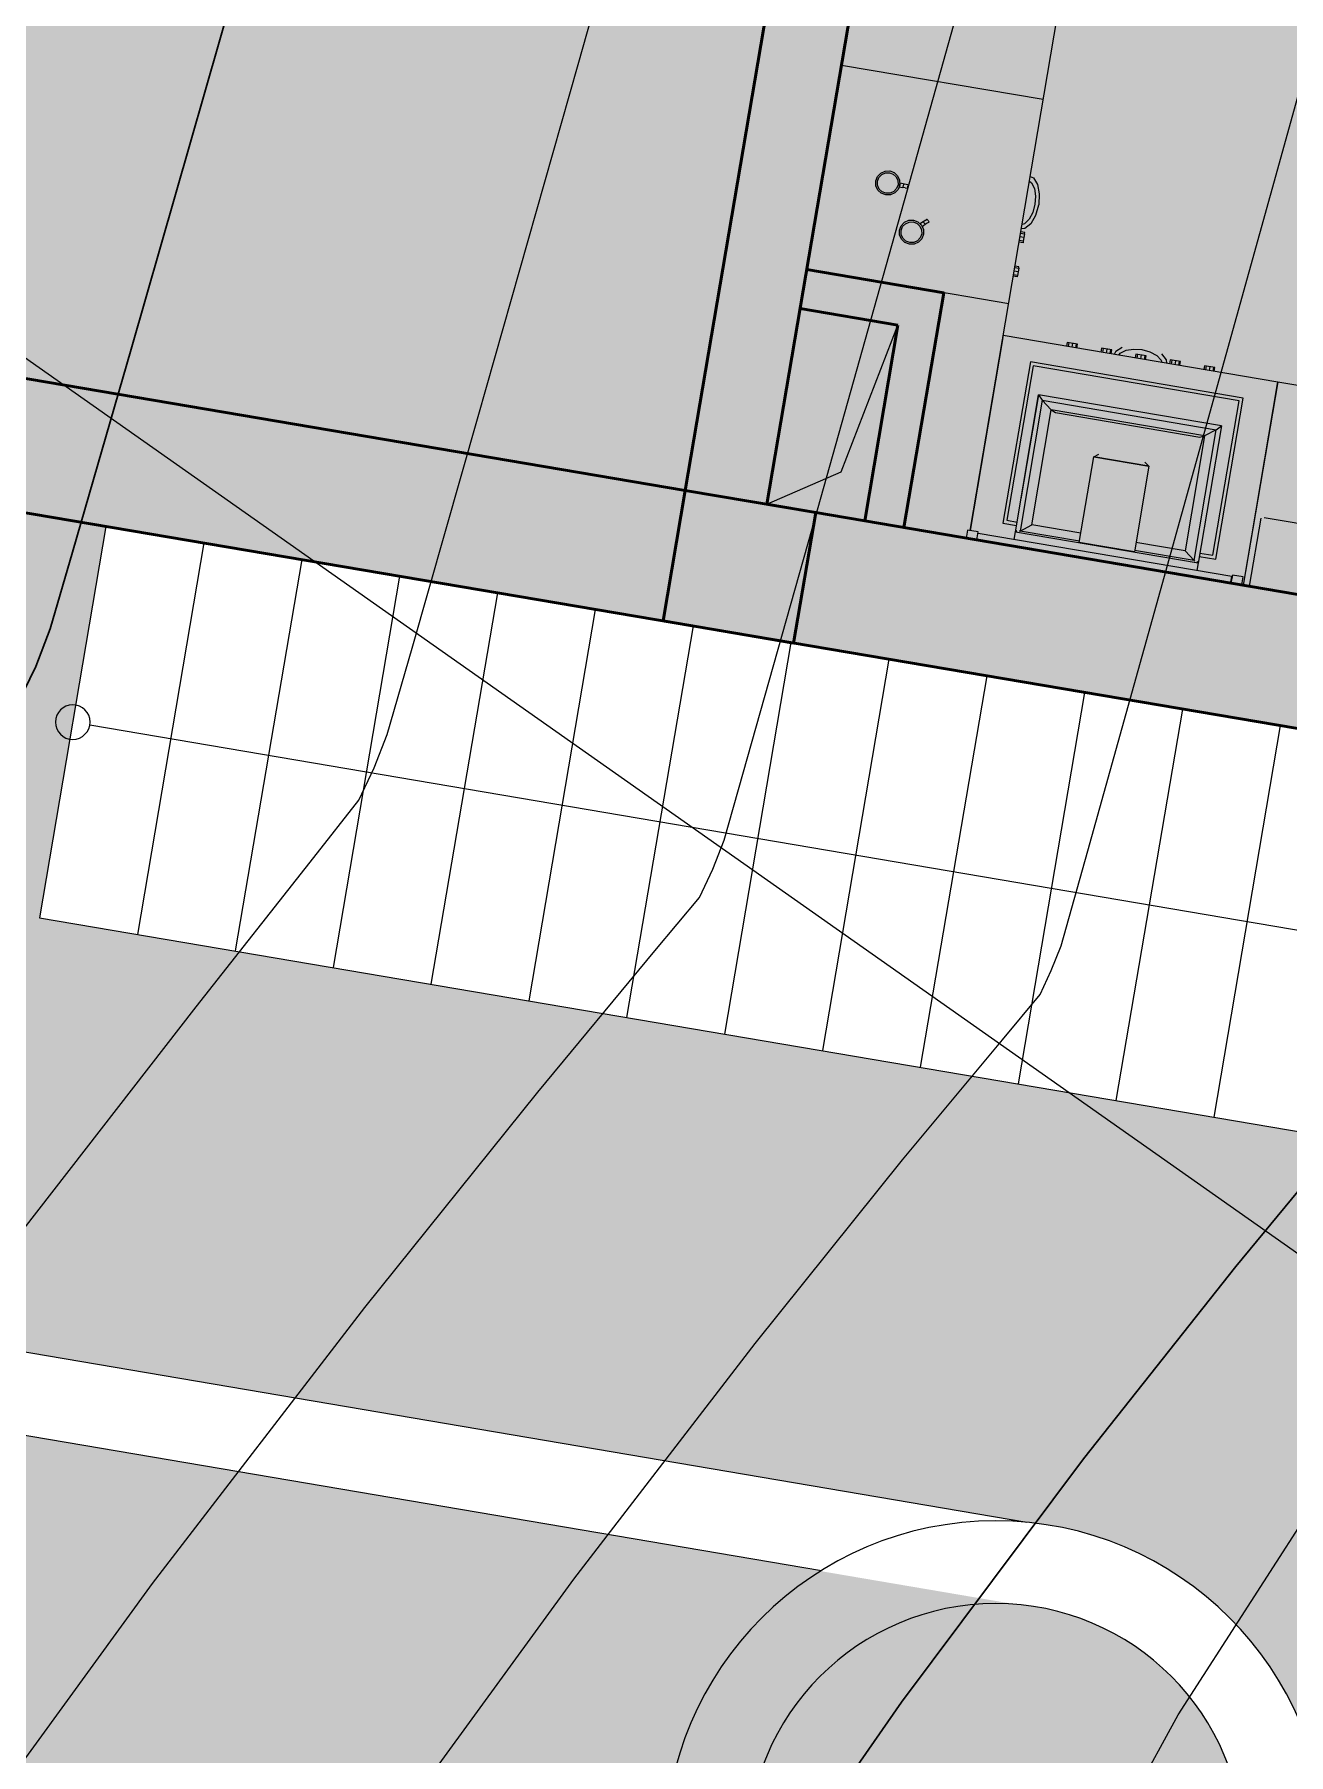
# Model space of a CAD drawing. Header units: millimetres. Extents: x 474337 to 1180020, y 4124662 to 4776603.
# Drawn here: x 763874 to 767664, y 4346139 to 4351340 of the extents above; entities that cross this region are included whole.
import ezdxf

# ---------------------------------------------------------------- set-up
doc = ezdxf.new("R2010")
doc.units = ezdxf.units.MM
doc.layers.add('(014) Водопровод', color=5, linetype='ИК_Водопровод -------в--------')
doc.layers.add('(031) Горизонтали', color=42, linetype='Continuous')
doc.layers.add('(032) Горизонтали утолщенные', color=32, linetype='Continuous', lineweight=30)
doc.linetypes.add('ИК_Водопровод -------в--------', pattern='A,9,-0.6,["В",Standard,S=1.199999999999999,R=0,X=0,Y=-0.6],-1.199999999999999', length=10.8)

# ---------------------------------------------------------------- blocks, each defined once
blk = doc.blocks.new('io87po8otjtrio')
h = blk.add_hatch(color=256)
h.dxf.hatch_style = 1
h.paths.add_polyline_path([(5663093.896735199, 901689.058442485), (5663427.710635623, 901909.4405649095), (5663207.328513198, 902243.2544653327), (5662873.514612775, 902022.8723429083)])
at = {"color": 7}
for p, q in [((5662404.800764738, 907996.4203252322), (5666144.272607408, 902337.1813612413)), ((5662751.173279017, 907925.525463983), (5666026.898321691, 902963.7683977564)), ((5662266.265075091, 903668.6878821482), (5663267.964244962, 904330.0042287917)), ((5663267.964244962, 904330.0042287917), (5665747.263122234, 900574.59784903)), ((5662431.55166691, 903418.3274568305), (5663433.25083678, 904079.643803474)), ((5662795.965963814, 903955.6448416696), (5665494.343931751, 899868.398270194)), ((5662596.838258728, 903167.9670315133), (5663598.537428598, 903829.2833781568)), ((5662762.124850547, 902917.6066061957), (5663763.824020416, 903578.9229528392)), ((5662927.411442365, 902667.2461808785), (5663929.110612234, 903328.562527522)), ((5663092.698034183, 902416.8857555613), (5664094.397204053, 903078.2021022048)), ((5663257.984626001, 902166.5253302436), (5664259.683795871, 902827.8416768871)), ((5663423.271217819, 901916.164904926), (5664424.97038769, 902577.4812515695)), ((5663588.557809638, 901665.8044796088), (5664590.256979507, 902327.1208262523)), ((5663753.844401456, 901415.4440542916), (5664755.543571325, 902076.7604009351)), ((5663919.130993275, 901165.0836289739), (5664920.830163144, 901826.3999756174)), ((5664084.417585093, 900914.7232036567), (5665086.116754962, 901576.0395502998)), ((5664249.70417691, 900664.3627783391), (5665251.403346781, 901325.6791249826))]:
    blk.add_line(p, q, dxfattribs=at)
at = {"color": 7, "lineweight": 50}
for p, q in [((5660452.519648104, 906415.9771300117), (5664309.343113149, 900574.0273840539)), ((5660167.788722956, 906121.2487800373), (5662873.514657514, 902022.8722068612)), ((5660261.525576329, 900298.4512144132), (5662873.514657514, 902022.8722068612)), ((5660399.264402844, 900089.8175266488), (5663011.253484029, 901814.2385190977)), ((5663011.253484029, 901814.2385190986), (5663975.529212724, 900353.6452616295)), ((5663176.540075846, 901563.8780937796), (5662675.819225213, 901233.3049101438)), ((5662675.819225213, 901233.3049101438), (5662510.532633394, 901483.665335461)), ((5663242.654712575, 901463.7339236527), (5662641.789691812, 901067.0461032903)), ((5662641.789691812, 901067.0461032903), (5662410.388463266, 901417.550698733))]:
    blk.add_line(p, q, dxfattribs=at)
for p, q in [((5661969.597437385, 901126.5428596162), (5663011.253484029, 901814.2385190977)), ((5662491.810236856, 901471.3049110426), (5663011.253484029, 901814.2385190977)), ((5663011.253484029, 901814.2385190967), (5663012.07928724, 901569.5186853525)), ((5663012.07928724, 901569.5186853525), (5662675.819225213, 901233.3049101438)), ((5662751.654847923, 900900.6446360713), (5662421.60954034, 901400.529557196)), ((5663327.319248024, 901291.1641274169), (5663347.643792775, 901304.5832679747)), ((5663345.715607835, 901263.3011181145), (5663327.319248024, 901291.1641274169)), ((5663331.857867988, 901284.2899625511), (5662310.583220776, 900610.0499921804)), ((5662837.397764753, 900957.922367868), (5663331.813598104, 901284.3570134356)), ((5663366.040152583, 901276.7202586718), (5663345.715607835, 901263.3011181145)), ((5663778.001363331, 900616.3701694179), (5663349.304981189, 901265.6709771282)), ((5662938.74393446, 900911.7758078463), (5663351.43224729, 901184.2504214025)), ((5663351.43224729, 901184.2504214025), (5663374.223010531, 901149.7316766735)), ((5662953.323365911, 900908.790001953), (5663348.450720929, 901169.6701141754)), ((5663390.085114494, 901160.2045214651), (5663040.213476124, 900929.2041841755)), ((5663059.482054302, 900925.872916488), (5663393.915973205, 901146.6806059238)), ((5663348.450720929, 901169.6701141754), (5663365.442531625, 901143.9344260059)), ((5663389.768118942, 901154.9574902873), (5663390.085114494, 901160.2045214651)), ((5663409.879762201, 901173.2738011526), (5663390.085114494, 901160.2045214651)), ((5663390.085114494, 901160.2045214651), (5663698.896856148, 900692.4802260459)), ((5663393.915973205, 901146.6806059238), (5663391.502203716, 901106.8648326625)), ((5663393.915973205, 901146.6806059238), (5663393.452369193, 901149.3773483401)), ((5663494.161859221, 900994.8488259721), (5663393.915973205, 901146.6806059238)), ((5662233.754990696, 901095.3743332801), (5662233.677298618, 901081.0028247861)), ((5662233.677298618, 901081.0028247861), (5662239.104607336, 901067.6939584394)), ((5662239.326168031, 901108.620705225), (5662233.754990696, 901095.3743332801)), ((5662238.909464182, 901094.3184914691), (5662238.843287945, 901082.0008577975)), ((5662238.843287945, 901082.0008577975), (5662243.494836625, 901070.5923639499)), ((5662243.685343597, 901105.6723392177), (5662238.909464182, 901094.3184914691)), ((5662249.54202908, 901118.7255360186), (5662239.326168031, 901108.620705225)), ((5662252.441642504, 901114.3334770976), (5662243.685343597, 901105.6723392177)), ((5662262.847924558, 901124.1496410179), (5662249.54202908, 901118.7255360186)), ((5662263.846603265, 901118.9826932531), (5662252.441642504, 901114.3334770976)), ((5662277.217955099, 901124.0683461111), (5662262.847924558, 901124.1496410179)), ((5662276.163723374, 901118.9135508705), (5662263.846603265, 901118.9826932531)), ((5662287.516806595, 901114.134850218), (5662276.163723374, 901118.9135508705)), ((5662290.464279618, 901118.4932809453), (5662277.217955099, 901124.0683461111)), ((5662296.180282949, 901105.3750092122), (5662287.516806595, 901114.134850218)), ((5662300.570620392, 901108.2734861257), (5662290.464279618, 901118.4932809453)), ((5662295.989890082, 901070.2950963345), (5662300.765096061, 901081.6497289124)), ((5662300.8312723, 901093.9673625836), (5662296.180282949, 901105.3750092122)), ((5662300.348240392, 901067.3477255171), (5662305.919560535, 901080.5938811512)), ((5662305.997255676, 901094.9654046083), (5662300.570620392, 901108.2734861257)), ((5662300.765096061, 901081.6497289124), (5662300.8312723, 901093.9673625836)), ((5662305.919560535, 901080.5938811512), (5662305.997255676, 901094.9654046083)), ((5662398.820879381, 901089.7838545451), (5662398.743079148, 901075.4122746484)), ((5662404.392091369, 901103.0299387751), (5662398.820879381, 901089.7838545451)), ((5662403.975235699, 901088.7279353803), (5662403.909019472, 901076.4087352888)), ((5662408.750150726, 901100.0811464456), (5662403.975235699, 901088.7279353803)), ((5662414.608380841, 901113.1341206348), (5662404.392091369, 901103.0299387751)), ((5662417.507423034, 901108.7429269594), (5662408.750150726, 901100.0811464456)), ((5662427.913956052, 901118.5589459725), (5662414.608380841, 901113.1341206348)), ((5662428.912482939, 901113.3922085683), (5662417.507423034, 901108.7429269594)), ((5662442.282879396, 901118.4772306923), (5662427.913956052, 901118.5589459725)), ((5662441.228746814, 901113.3225009055), (5662428.912482939, 901113.3922085683)), ((5662452.583295213, 901108.5432275361), (5662441.228746814, 901113.3225009055)), ((5662455.529303059, 901112.9022309799), (5662442.282879396, 901118.4772306923)), ((5662461.245204184, 901099.7838788303), (5662452.583295213, 901108.5432275361)), ((5662465.635541627, 901102.6823557438), (5662455.529303059, 901112.9022309799)), ((5662465.897052829, 901088.376812445), (5662461.245204184, 901099.7838788303)), ((5662471.062850347, 901089.3734893976), (5662465.635541627, 901102.6823557438)), ((5662465.83082759, 901076.0576064037), (5662465.897052829, 901088.376812445)), ((5662470.985050113, 901075.0019095), (5662471.062850347, 901089.3734893976)), ((5663040.213476124, 900929.2041841755), (5663306.132502266, 901104.7753879935)), ((5663391.502203716, 901106.8648326625), (5663097.045012347, 900912.4515019897)), ((5663474.173391808, 900981.6515781591), (5663391.502203716, 901106.8648326625)), ((5662228.912746377, 900556.1315889494), (5661887.926962987, 901072.6244563852)), ((5662239.104607336, 901067.6939584394), (5662249.210274676, 901057.4749484495)), ((5662243.494836625, 901070.5923639499), (5662252.157753649, 901061.8333701631)), ((5662249.210274676, 901057.4749484495), (5662262.456596132, 901051.8998683202)), ((5662252.157753649, 901061.8333701631), (5662263.510836869, 901057.054669511)), ((5662262.456596132, 901051.8998683202), (5662276.826483866, 901051.8187897243)), ((5662263.510836869, 901057.054669511), (5662275.828630414, 901056.9847422992)), ((5662275.828630414, 901056.9847422992), (5662287.233582163, 901061.6339525045)), ((5662276.826483866, 901051.8187897243), (5662290.132624356, 901057.2427588291)), ((5662299.015306478, 901034.5363520207), (5662285.319645596, 901055.2812378928)), ((5662285.564657133, 901055.3809653237), (5662285.608589003, 901055.3985546418)), ((5662285.608589003, 901055.3985546418), (5662285.683314886, 901055.4290715512)), ((5662287.803541958, 901056.2928941231), (5662286.494802987, 901055.7599371918)), ((5662287.233582163, 901061.6339525045), (5662295.989890082, 901070.2950963345)), ((5662290.132624356, 901057.2427588291), (5662287.803541958, 901056.2928941231)), ((5662290.132624356, 901057.2427588291), (5662300.348240392, 901067.3477255171)), ((5662291.242584592, 901058.3408696991), (5662293.554141466, 901060.6265778998)), ((5662291.767343974, 901045.5148769878), (5662292.355269367, 901045.9030221361)), ((5662292.157850229, 901059.2459446024), (5662293.78802439, 901060.8581294781)), ((5662292.355269367, 901045.9030221361), (5662299.959985312, 901050.9236142635)), ((5662293.78802439, 901060.8581294781), (5662293.554141466, 901060.6265778998)), ((5662293.78802439, 901060.8581294781), (5662294.064748434, 901061.1318376488)), ((5662294.064748434, 901061.1318376488), (5662296.923786645, 901056.8012382062)), ((5662296.923786645, 901056.8012382062), (5662300.547910703, 901051.3117594114)), ((5662299.965844207, 901034.3752464536), (5662299.015306478, 901034.5363520207)), ((5662300.547910703, 901051.3117594114), (5662299.959985312, 901050.9236142635)), ((5662301.838549435, 901035.0339982691), (5662299.965844207, 901034.3752464536)), ((5662304.172177571, 901045.8220643052), (5662300.547910703, 901051.3117594114)), ((5662304.130760437, 901036.3362560999), (5662301.838549435, 901035.0339982691)), ((5662306.228886878, 901037.9324751827), (5662304.130760437, 901036.3362560999)), ((5662304.172177571, 901045.8220643052), (5662307.795873208, 901040.3332344443)), ((5662307.570560152, 901039.395838581), (5662306.228886878, 901037.9324751827)), ((5662307.795873208, 901040.3332344443), (5662307.570560152, 901039.395838581)), ((5662398.743079148, 901075.4122746484), (5662404.170393817, 901062.1033992888)), ((5662403.909019472, 901076.4087352888), (5662408.56073126, 901065.0018762024)), ((5662404.170393817, 901062.1033992888), (5662414.276626436, 901051.8835330657)), ((5662408.56073126, 901065.0018762024), (5662417.222777089, 901056.2423201976)), ((5662414.276626436, 901051.8835330657), (5662427.523050098, 901046.3085333528)), ((5662417.222777089, 901056.2423201976), (5662428.577316474, 901051.4630408785)), ((5662419.068300493, 901030.4179390562), (5662418.103708568, 901025.7015177989)), ((5662419.068300493, 901030.4179390562), (5662420.386393245, 901036.8613905581)), ((5662420.386393245, 901036.8613905581), (5662421.704495009, 901043.3048480107)), ((5662420.386393245, 901036.8613905581), (5662421.076856794, 901036.7208161317)), ((5662421.076856794, 901036.7208161317), (5662422.963934155, 901036.3338322281)), ((5662421.704495009, 901043.3048480107), (5662422.731307719, 901048.3252245802)), ((5662422.963934155, 901036.3338322281), (5662425.541831119, 901035.8061854313)), ((5662423.068895809, 901048.1830878383), (5662423.393365116, 901048.0458656149)), ((5662423.393365116, 901048.0458656149), (5662424.645991941, 901047.519256264)), ((5662425.541831119, 901035.8061854313), (5662428.118506784, 901035.2780558709)), ((5662427.523050098, 901046.3085333528), (5662441.892972483, 901046.227167042)), ((5662428.118506784, 901035.2780558709), (5662430.005018864, 901034.8919282006)), ((5662428.412631566, 901023.5898312903), (5662429.3781037, 901028.3068207148)), ((5662428.577316474, 901051.4630408785), (5662440.893437542, 901051.393549527)), ((5662429.012472013, 901046.2995512313), (5662430.371126134, 901046.291875693)), ((5662429.3781037, 901028.3068207148), (5662430.696053643, 901034.750488528)), ((5662430.696053643, 901034.750488528), (5662430.005018864, 901034.8919282006)), ((5662430.371126134, 901046.291875693), (5662432.241039446, 901046.2813992705)), ((5662430.696053643, 901034.750488528), (5662432.014140444, 901041.1939490433)), ((5662432.014140444, 901041.1939490433), (5662432.97817304, 901045.91121752)), ((5662432.97817304, 901045.91121752), (5662433.053810019, 901046.2771025766)), ((5662433.053810019, 901046.2771025766), (5662433.006892134, 901046.2776009897)), ((5662440.893437542, 901051.393549527), (5662452.299362693, 901056.0434023663)), ((5662441.892972483, 901046.227167042), (5662455.198404886, 901051.6522086905)), ((5662452.299362693, 901056.0434023663), (5662461.055769755, 901064.7046116497)), ((5662455.198404886, 901051.6522086905), (5662465.414837166, 901061.7561742393)), ((5662461.055769755, 901064.7046116497), (5662465.83082759, 901076.0576064037)), ((5662465.414837166, 901061.7561742393), (5662470.985050113, 901075.0019095)), ((5662418.103708568, 901025.7015177989), (5662417.751005435, 901023.9746906534)), ((5662417.751005435, 901023.9746906534), (5662418.309303041, 901023.1883902969)), ((5662418.309303041, 901023.1883902969), (5662420.099203749, 901022.3302845)), ((5662420.099203749, 901022.3302845), (5662422.641608883, 901021.6301866304)), ((5662422.641608883, 901021.6301866304), (5662425.254632612, 901021.2750734235)), ((5662425.254632612, 901021.2750734235), (5662427.23689388, 901021.360367611)), ((5662427.23689388, 901021.360367611), (5662428.060001936, 901021.8633632632)), ((5662428.060001936, 901021.8633632632), (5662428.412631566, 901023.5898312903)), ((5663497.557412868, 900997.0907168598), (5663278.657849198, 900852.5637889956)), ((5663590.814846756, 900855.843601956), (5663497.557412868, 900997.0907168598)), ((5662832.501332924, 900955.135695247), (5662832.287390212, 900955.4597315164)), ((5662832.501332924, 900955.135695247), (5662832.825369192, 900955.3496379601)), ((5663296.41623929, 900252.4931352446), (5662832.501332924, 900955.135695247)), ((5662837.397764753, 900957.922367868), (5662833.030516886, 900955.0389225716)), ((5663040.213476124, 900929.2041841755), (5663059.482054302, 900925.872916488)), ((5663349.02581879, 900461.4789784667), (5663040.213476124, 900929.2041841755)), ((5663097.045012347, 900912.4515019897), (5663059.482054302, 900925.872916488)), ((5663059.482054302, 900925.872916488), (5663353.531147766, 900480.5080339154)), ((5663298.277754522, 900367.2281757928), (5662938.74393446, 900911.7758078463)), ((5663301.259280883, 900381.8084830195), (5662953.323365911, 900908.790001953)), ((5663097.045012347, 900912.4515019897), (5663109.328876768, 900904.5086122537)), ((5663355.945310976, 900520.3227600218), (5663097.045012347, 900912.4515019897)), ((5663109.328876768, 900904.5086122537), (5663353.465914292, 900534.7402114468)), ((5662661.415019143, 900827.2371755969), (5662654.780201137, 900837.2869675364)), ((5662658.638051998, 900839.8338997033), (5662665.272870004, 900829.7841077638)), ((5662665.272870004, 900829.7841077638), (5662661.415019143, 900827.2371755969)), ((5662665.272870004, 900829.7841077638), (5662674.586031472, 900835.9326063376)), ((5662674.586031472, 900835.9326063376), (5662667.951213466, 900845.9823982771)), ((5662674.586031472, 900835.9326063376), (5662683.900058184, 900842.0816761414)), ((5662683.900058184, 900842.0816761414), (5662677.265240178, 900852.1314680809)), ((5662687.756836502, 900844.6279002209), (5662681.122018496, 900854.6776921605)), ((5662683.900058184, 900842.0816761414), (5662687.756836502, 900844.6279002209)), ((5663278.657849198, 900852.5637889956), (5663277.598076211, 900835.0728063574)), ((5663371.915283084, 900711.3166740919), (5663278.657849198, 900852.5637889956)), ((5663371.915283084, 900711.3166740919), (5663590.814846756, 900855.843601956)), ((5663650.40189538, 900714.7370099975), (5663567.430825694, 900840.4044632548)), ((5663687.96506667, 900701.3157233507), (5663587.419293107, 900853.6017110683)), ((5662563.404163325, 900764.5429707142), (5662559.904566729, 900774.6505894507)), ((5662573.607197742, 900769.2669292367), (5662566.972379735, 900779.3167211763)), ((5662570.830230596, 900781.8636533432), (5662577.465048603, 900771.8138614036)), ((5662577.465048603, 900771.8138614036), (5662573.607197742, 900769.2669292367)), ((5662577.465048603, 900771.8138614036), (5662586.77821007, 900777.9623599774)), ((5662586.77821007, 900777.9623599774), (5662580.143392064, 900788.012151917)), ((5662586.77821007, 900777.9623599774), (5662596.091164239, 900784.1107216938)), ((5662596.091164239, 900784.1107216938), (5662589.456346232, 900794.1605136334)), ((5662599.949006087, 900786.6576479105), (5662593.31418808, 900796.7074398501)), ((5662596.091164239, 900784.1107216938), (5662599.949006087, 900786.6576479105)), ((5662929.73569241, 900786.0169238821), (5662939.78160987, 900792.6496716309)), ((5662947.132555995, 900759.6677451897), (5662929.73569241, 900786.0169238821)), ((5662932.283326255, 900782.1582938996), (5662942.329243716, 900788.791041648)), ((5662938.434406858, 900772.8419064297), (5662948.480324319, 900779.4746541781)), ((5662944.58492215, 900763.5263751731), (5662954.63083961, 900770.1591229215)), ((5662508.391014053, 900706.7503555669), (5662527.518864153, 900722.3611658891)), ((5662508.860750042, 900706.9959860044), (5662528.398469989, 900722.9431063086)), ((5662515.048122039, 900697.6239427691), (5662540.429871873, 900718.7853313466)), ((5662528.398469989, 900722.9431063086), (5662542.592868975, 900741.1240808195)), ((5662540.429871873, 900718.7853313466), (5662557.462831815, 900742.4447310693)), ((5662542.592868975, 900741.1240808195), (5662549.432383396, 900759.2278359253)), ((5662549.432383396, 900759.2278359253), (5662548.529245524, 900767.1406642282)), ((5662557.462831815, 900742.4447310693), (5662563.404163325, 900764.5429707142)), ((5662957.178473456, 900766.3004929391), (5662947.132555995, 900759.6677451897)), ((5663355.414699271, 900717.2122451048), (5663371.915283084, 900711.3166740919)), ((5662425.710791914, 900686.0565888043), (5662433.630594954, 900678.8671663334)), ((5662433.630594954, 900678.8671663334), (5662456.286947406, 900675.6489621815)), ((5662437.96714047, 900694.1481634942), (5662444.888908915, 900690.2088023797)), ((5662444.888908915, 900690.2088023797), (5662464.22392202, 900689.3853280582)), ((5662456.286947406, 900675.6489621815), (5662484.736020571, 900682.0165534723)), ((5662464.22392202, 900689.3853280582), (5662486.519752309, 900695.2950045513)), ((5662484.736020571, 900682.0165534723), (5662514.167659969, 900697.0414370699)), ((5662486.519752309, 900695.2950045513), (5662508.860750042, 900706.9959860044)), ((5662514.167659969, 900697.0414370699), (5662514.575547747, 900697.3826115215)), ((5662987.725223811, 900698.1863492709), (5662997.771141272, 900704.8190970202)), ((5663005.122087397, 900671.837170579), (5662987.725223811, 900698.1863492709)), ((5662990.272786248, 900694.3278274415), (5663000.318703711, 900700.9605751904)), ((5662996.423372949, 900685.0121880313), (5663006.46929041, 900691.6449357807)), ((5663002.574453551, 900675.6958005615), (5663012.620371012, 900682.3285483103)), ((5663015.168004857, 900678.4699183274), (5663005.122087397, 900671.837170579)), ((5663013.196227027, 900662.6556049846), (5663020.381160321, 900670.5741062928)), ((5663349.02581879, 900461.4789784667), (5663700.24867313, 900693.3727538884)), ((5663687.96506667, 900701.3157233507), (5663353.531147766, 900480.5080339154)), ((5663355.945310976, 900520.3227600218), (5663650.40189538, 900714.7370099975)), ((5663650.40189538, 900714.7370099975), (5663687.96506667, 900701.3157233507)), ((5663674.254273279, 900676.2101305872), (5663696.3866359, 900642.6885952414)), ((5663683.034752185, 900682.0073812548), (5663710.966067351, 900639.702789349)), ((5663690.262890449, 900699.8300248338), (5663687.96506667, 900701.3157233507)), ((5663698.896856148, 900692.4802260459), (5663693.947747666, 900694.2489635837)), ((5663698.896856148, 900692.4802260459), (5663718.691503854, 900705.5495057339)), ((5663013.196227027, 900662.6556049846), (5663009.984344963, 900639.9977261019)), ((5663023.957824543, 900652.2744410029), (5663023.138498596, 900632.9378508339)), ((5663023.138498596, 900632.9378508339), (5663029.053266155, 900610.6375131793)), ((5663027.893808694, 900659.1954969577), (5663023.957824543, 900652.2744410029)), ((5663045.714719508, 900610.3558287364), (5663055.760636969, 900616.9885764853)), ((5663048.26231765, 900606.4972528303), (5663058.308235111, 900613.1300005792)), ((5663710.966067351, 900639.702789349), (5663298.277754522, 900367.2281757928)), ((5663696.3866359, 900642.6885952414), (5663301.259280883, 900381.8084830195)), ((5663774.867016188, 900613.3111306033), (5663795.191560938, 900626.7302711611)), ((5663793.263375998, 900585.4481213014), (5663774.867016188, 900613.3111306033)), ((5663791.509871453, 900625.2890687799), (5663778.001363331, 900616.3701694179)), ((5662310.583220776, 900610.0499921804), (5661224.175652223, 899892.809621206)), ((5663029.053266155, 900610.6375131793), (5663040.76100778, 900588.2920107096)), ((5663040.76100778, 900588.2920107096), (5663056.710906264, 900568.7474277695)), ((5663063.111583093, 900584.0066500441), (5663045.714719508, 900610.3558287364)), ((5663054.412868646, 900597.1816674974), (5663064.458786108, 900603.8144152462)), ((5663056.710906264, 900568.7474277695), (5663074.894979577, 900554.547814657)), ((5663060.563383939, 900587.8661362408), (5663070.609301399, 900594.4988839896)), ((5663073.157500554, 900590.639397793), (5663063.111583093, 900584.0066500441)), ((5663300.77416381, 900255.7281186134), (5663815.683432285, 900595.6934134429)), ((5663300.783703463, 900255.3767233561), (5663815.692971937, 900595.3420181861)), ((5663651.883508807, 900464.8889363213), (5663825.946161419, 900579.8126027561)), ((5663813.587920748, 900598.8672618591), (5663793.263375998, 900585.4481213014)), ((5663074.894979577, 900554.547814657), (5663092.998976083, 900547.7051529773)), ((5663076.219903193, 900539.6777718184), (5663098.318607233, 900533.7297905288)), ((5663092.998976083, 900547.7051529773), (5663100.90980316, 900548.6059371722)), ((5663098.318607233, 900533.7297905288), (5663108.422487235, 900537.2272737599)), ((5663103.703649896, 900522.5261644153), (5663113.749567357, 900529.1589121646)), ((5663121.100507531, 900496.1769947358), (5663103.703649896, 900522.5261644153)), ((5663106.251242088, 900518.6675975225), (5663116.297159549, 900525.3003452709)), ((5663112.402364343, 900509.3511469625), (5663122.448281804, 900515.9838947109)), ((5663353.465914292, 900534.7402114468), (5663355.945310976, 900520.3227600218)), ((5663353.531147766, 900480.5080339154), (5663355.945310976, 900520.3227600218)), ((5663118.552879637, 900500.0356157064), (5663128.598797097, 900506.6683634548)), ((5663131.146424992, 900502.8097424852), (5663121.100507531, 900496.1769947358)), ((5663353.531147766, 900480.5080339154), (5663349.02581879, 900461.4789784667)), ((5664234.888029613, 899577.5324911568), (5663654.994119952, 900455.8361102543)), ((5663161.693145593, 900434.6956438804), (5663171.739063054, 900441.3283916297)), ((5663179.090003229, 900408.3464742019), (5663161.693145593, 900434.6956438804)), ((5663164.240773489, 900430.8370229108), (5663174.286690949, 900437.4697706592)), ((5663170.39186004, 900421.5206264276), (5663180.437777501, 900428.1533741769)), ((5663176.542375334, 900412.2050951715), (5663186.588292794, 900418.8378429203)), ((5663189.135920689, 900414.9792219503), (5663179.090003229, 900408.3464742019)), ((5663296.406699637, 900252.8445305014), (5663300.77416381, 900255.7281186134)), ((5663296.41623929, 900252.4931352446), (5663300.783703463, 900255.3767233561)), ((5663296.571168877, 900252.5954264365), (5663296.41623929, 900252.4931352446)), ((5663586.362616911, 899813.3421999346), (5663296.41623929, 900252.4931352446)), ((5663296.580708532, 900252.2440311797), (5663296.425778944, 900252.1417399873))]:
    blk.add_line(p, q)
blk.add_lwpolyline([(5663427.710680362, 901909.4404288628), (5663093.89677994, 901689.0583064388), (5662873.514657514, 902022.8722068621), (5663207.328557938, 902243.2543292856)], close=True, dxfattribs=at)
blk.add_lwpolyline([(5663497.557412868, 900997.0907168598), (5663278.657738676, 900852.5743419114), (5663371.915283084, 900711.3166740919), (5663590.814957276, 900855.8330490403)], close=True)
at = {"color": 7}
for centre, radius in [((5662767.114660027, 903999.3460554699), 52.36596048879437), ((5667017.222065821, 902824.9920243667), 1000), ((5667017.222065821, 902824.9920243667), 750)]:
    blk.add_circle(centre, radius, dxfattribs=at)

msp = doc.modelspace()

# ---------------------------------------------------------------- hatches: boundary and pattern name
at = {"lineweight": 30}
h = msp.add_hatch(color=21, dxfattribs=at)
h.dxf.hatch_style = 1
h.paths.add_polyline_path([(776030.5723987818, 4359794.262537956), (774909.1414829493, 4353188.780520439), (776880.9271600246, 4352854.025021553), (775767.8633850813, 4346297.827361107), (772415.8277345896, 4346866.911707878), (772332.1388603449, 4346373.965289116), (770360.353181839, 4346708.720786095), (770703.479313612, 4348729.811387062), (760844.4929867983, 4350403.598712921), (759483.6456012726, 4351347.549906731), (760487.4335354567, 4357260.088119507), (759008.3033288717, 4357511.204140663), (757647.4559423923, 4358455.155335426), (758265.7964918613, 4362097.321173668), (759861.9299172163, 4362539.257606506)])
at = {"lineweight": 30, "true_color": 0xababab}
h = msp.add_hatch(color=253, dxfattribs=at)
h.dxf.hatch_style = 1
h.paths.add_polyline_path([(771195.5323724747, 4345654.103173256), (772871.5501974821, 4345369.561000824), (772837.3854786158, 4345168.323076248), (774316.2247368097, 4344917.256450653), (774350.4520498514, 4345118.863074303), (775533.5443291664, 4344917.626908302), (775767.8581752777, 4346297.796758652), (772415.8225243092, 4346866.881102562), (772332.1336491108, 4346373.934682846), (770360.3479729891, 4346708.690181732), (770703.474104166, 4348729.780784607), (769413.8693314791, 4348948.720546722), (768325.6608390808, 4347915.984951019), (763889.1430654526, 4348669.184821129), (764090.0480029583, 4349852.560390472), (760844.4877774715, 4350403.568110466), (760623.6925166845, 4350556.722646713), (760186.1607627869, 4347979.561553955), (766873.1265332699, 4346841.526361465, -0.8343011239662992), (767042.0105907917, 4344881.163927078, -0.09013053693391046), (766434.1918429136, 4343368.734490395), (770685.0183399916, 4342647.05993557)])
at = {"lineweight": 30}
h = msp.add_hatch(color=4, dxfattribs=at)
h.dxf.hatch_style = 1
edge = h.paths.add_edge_path()
edge.add_line((759888.6614851952, 4344733.596001625), (760390.7779376227, 4347691.175234322))
edge.add_line((760390.7779376507, 4347691.175233841), (766841.3341468414, 4346593.402029304))
edge.add_arc((766779.0303857327, 4345845.99434948), 749.9999995742781, -86.29526856015502, 85.23485184252672, ccw=False)
edge.add_arc((762621.1756724119, 4345780.518179893), 4261.399045483988, 329.9056320447049, 350.7776752136559, ccw=False)
edge.add_line((766308.1411685944, 4343643.743213654), (759888.6614857888, 4344733.596001187))

# ---------------------------------------------------------------- linework, layer by layer
at = {"layer": '(014) Водопровод', "elevation": 1476582.499972468, "flags": 128}
msp.add_lwpolyline([(740660.6320695877, 4366690.127561569), (865548.9812325239, 4278740.354543686)], dxfattribs=at)
at = {"layer": '(031) Горизонтали', "color": 42, "linetype": 'Continuous', "lineweight": 0}
for points, elevation in [([(759953.3688794374, 4338994.519385338), (760252.7162134647, 4339725.614006042), (760604.380954504, 4340497.182047844), (761011.5552916527, 4341344.722223282), (761477.4314109087, 4342303.733247757), (762093.3149330616, 4343462.430416107), (762790.8854902983, 4344601.441849709), (763520.0054389238, 4345679.852747917), (764230.5371383429, 4346656.748319626), (764872.3429454565, 4347491.213763237), (765395.2852178812, 4348142.334284782), (765749.2263144255, 4348569.195087433), (765884.0285924673, 4348730.881375313), (765923.9241112471, 4348816.146352768), (765958.4744026661, 4348903.889659882), (766030.4879754782, 4349157.163117409), (766224.5729261637, 4349845.506206512), (766519.4910228252, 4350895.102869987), (766894.0040355921, 4352232.137052536), (767326.8737325668, 4353782.792691231), (767796.8618826866, 4355473.253730774), (768282.7302532196, 4357229.704112053)], 1467490.499972638), ([(761633.6905494928, 4339636.508292198), (761973.607681632, 4340462.237397194), (762344.0726157427, 4341276.921670914), (762739.6566178799, 4342100.994682312), (763154.9309505224, 4342954.889992714), (763680.363763094, 4343943.409219742), (764275.638258934, 4344915.440565109), (764897.8895032406, 4345835.904076576), (765504.2525613308, 4346669.719804764), (766051.862498641, 4347381.807799339), (766497.8543807268, 4347937.088111877), (766799.3632707596, 4348300.480792999), (766913.5242364407, 4348436.905890465), (766947.2177711725, 4348509.787811279), (766977.022556901, 4348584.472764015), (767057.7053998709, 4348872.087812424), (767277.113150239, 4349658.569177628), (767609.7932749987, 4350853.670202255), (768030.2932391167, 4352367.14423275), (768513.1605088711, 4354108.744608879), (769032.94255054, 4355988.224674225)], 1466990.499972647), ([(764288.2395097017, 4338687.293921471), (764684.7461624146, 4340012.563469887), (765114.0167284012, 4341262.120023727), (765552.4503564835, 4342412.315253258), (765976.6036373377, 4343438.688269615), (766362.9922409058, 4344316.012669563), (766687.7315602303, 4345017.840619087), (766940.6881648302, 4345546.341831207), (767330.1662377119, 4346260.036429405), (767772.0632122755, 4346944.991426468), (768200.8145757914, 4347541.825164795), (768570.3723285198, 4348019.157728195), (768748.3570154905, 4348236.958110809), (768767.522693038, 4348306.958303452), (769002.4002560377, 4349165.688965797), (769358.4062981606, 4350467.422561646), (769806.6994806528, 4352106.545698166), (770318.5021395683, 4353977.677591324), (770865.0428227186, 4355975.460155487)], 1465990.499972666), ([(758573.3341202736, 4339045.49305439), (758914.6160576344, 4339815.04989624), (759321.784655571, 4340668.166013718), (759799.9318717718, 4341652.5765028), (760334.2233486176, 4342652.276676178), (760988.5929040909, 4343723.102053642), (761714.5068113804, 4344815.224914551), (762463.4313434362, 4345878.817538261), (763186.8327744007, 4346864.052204132), (763836.1773774624, 4347721.101191521), (764362.9314255714, 4348400.13677597), (764718.5611919165, 4348851.331237793), (764854.5329500437, 4349024.856862068), (764900.7460390329, 4349122.451301575), (764939.9262493849, 4349223.306555748), (765015.2602022886, 4349484.308773041), (765215.1040233374, 4350184.720347404), (765517.0075831413, 4351248.588886261), (765898.5207582712, 4352599.962018967), (766337.193421483, 4354162.887357712), (766810.5754455328, 4355861.41252327)], 1467990.499972628)]:
    msp.add_lwpolyline(points, dxfattribs=dict(at, elevation=elevation))
at = {"layer": '(032) Горизонтали утолщенные', "color": 32, "linetype": 'Continuous', "lineweight": 30}
for points, elevation in [([(757330.8801083565, 4339358.505162239), (757694.925575614, 4340121.267952919), (758122.4323325157, 4341001.419757843), (758579.6471112967, 4341850.034241676), (759183.6634436846, 4342835.748789787), (759888.8512239456, 4343905.744772911), (760649.5803450346, 4345007.203567505), (761420.2207009792, 4346087.306546211), (762155.1421871185, 4347093.235088348), (762808.7146971226, 4347972.170563698), (763335.308123827, 4348671.294348717), (763689.292363286, 4349137.787818909), (763825.037307024, 4349318.832349777), (763877.6835551262, 4349428.702656746), (763921.3780956268, 4349542.723450661), (763989.2888724804, 4349774.5361166), (764166.421743989, 4350388.588307381), (764434.2445529699, 4351323.821444511), (764774.2251412868, 4352519.176945686), (765167.8313504457, 4353913.596225739), (765596.5310226679, 4355446.020708084), (766041.7920019627, 4357055.391806602)], 1468490.499972619), ([(762953.8768469095, 4339248.952060699), (763312.0311791897, 4340245.497154236), (763693.1619480848, 4341176.585758209), (764083.0709133148, 4342045.111280441), (764467.5598404408, 4342853.967137337), (764832.4304897785, 4343606.046738625), (765335.0658583641, 4344540.797552109), (765906.7416670322, 4345452.608380318), (766494.3805587292, 4346297.91829586), (767044.9051804543, 4347033.166380882), (767505.2381780148, 4347614.791707993), (767822.3021960258, 4347999.233358383), (767943.0198793411, 4348142.930402756), (767970.6270204782, 4348203.375677109), (767995.5707107782, 4348265.055868149), (768085.0644999743, 4348587.417106628), (768329.887549758, 4349472.300909996), (768700.3800485134, 4350813.050077438), (769166.8821860552, 4352503.007425308), (769699.7341493368, 4354435.5157547), (770269.2761274576, 4356503.917879105)], 1466490.499972656)]:
    msp.add_lwpolyline(points, dxfattribs=dict(at, elevation=elevation))
at = {"lineweight": 30, "elevation": 1503990.499971959}
msp.add_lwpolyline([(759861.9299176931, 4362539.257610321), (758265.796492815, 4362097.321177483), (757647.455943346, 4358455.155339241), (759008.3033288717, 4357511.204147339), (760487.4335368872, 4357260.088125229), (759483.6456012726, 4351347.549911499), (760844.4929858446, 4350403.598716736), (770703.4793131351, 4348729.81139183), (770360.3531810045, 4346708.720789909), (772332.1388593912, 4346373.965291977), (772415.8277337551, 4346866.911711693), (775767.8633841276, 4346297.827363014), (776880.927159667, 4352854.025025368), (774909.1414834261, 4353188.780522346), (776030.5724005699, 4359794.262541771)], close=True, dxfattribs=at)

# ---------------------------------------------------------------- block references
at = {"lineweight": 50, "xscale": -1, "rotation": 113.7971849768921}
msp.add_blockref('io87po8otjtrio', (-693798.006270051, 9895340.735330582, 1503990.499971959), dxfattribs=at)

doc.saveas('drawing.dxf')
